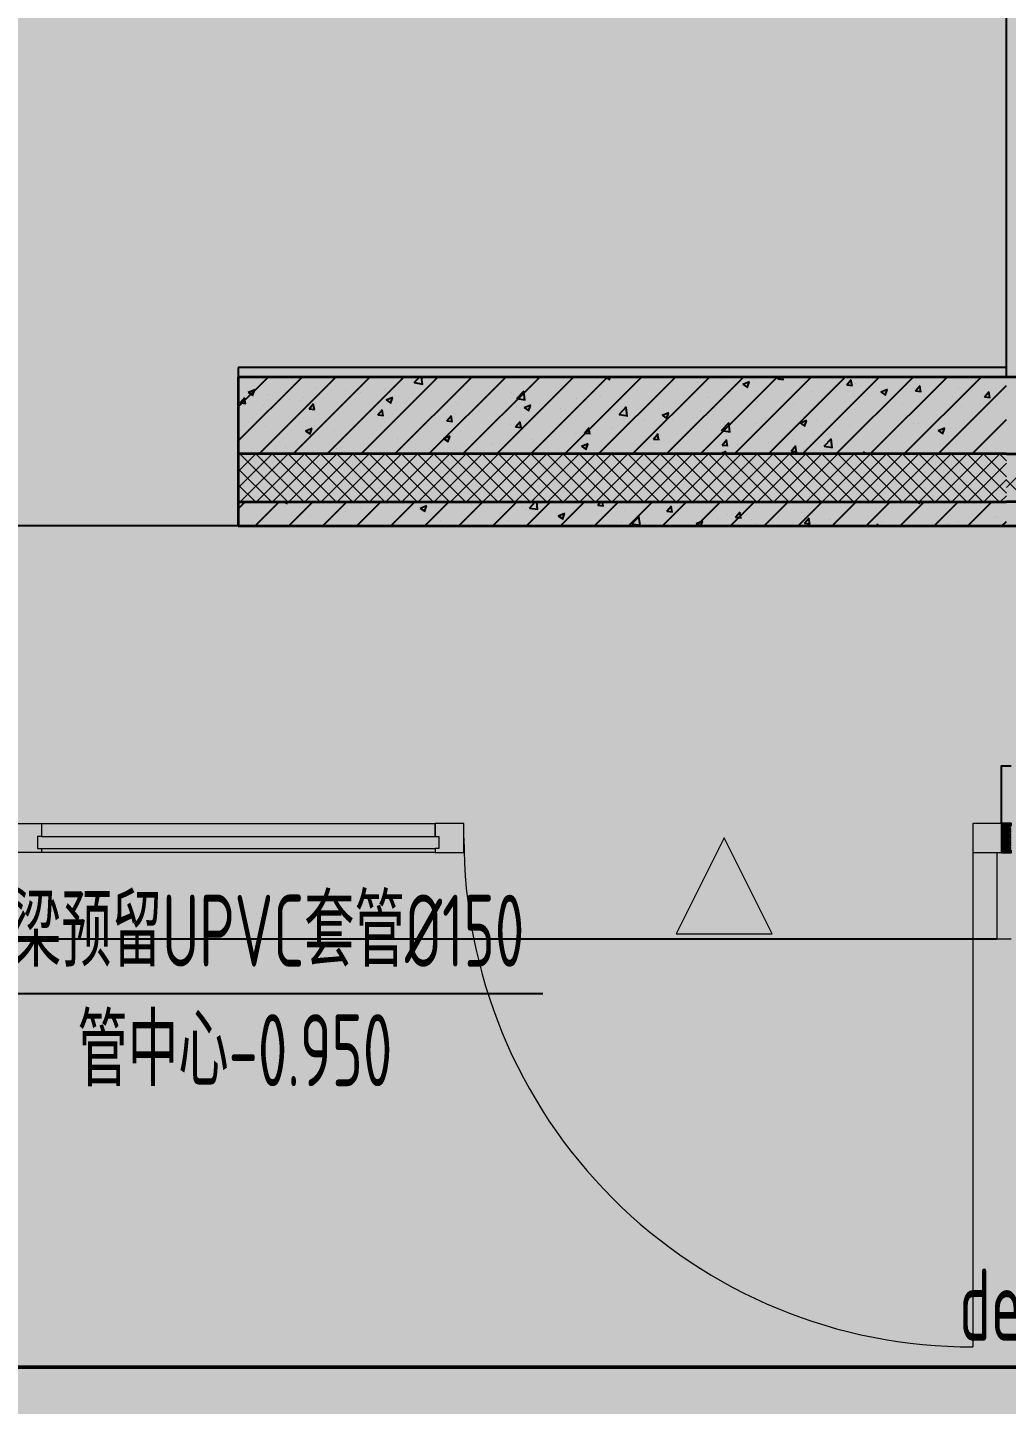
# Model space of a CAD drawing. Header units: inches. Extents: x 143994 to 247866, y 243815 to 272761.
# Drawn here: x 176507 to 178546, y 247896 to 250764 of the extents above; entities that cross this region are included whole.
import ezdxf

# ---------------------------------------------------------------- set-up
doc = ezdxf.new("R2010")
doc.units = ezdxf.units.IN
doc.header["$LTSCALE"] = 1000
doc.header["$MEASUREMENT"] = 0
doc.layers.get('DEFPOINTS').update_dxf_attribs({"color": 62})
for name, color, linetype in [('0-建筑1F', 127, 'Continuous'), ('0-建筑2F', 127, 'Continuous'), ('00雨水标注', 3, 'Continuous'), ('A-S-face(建筑粉刷线)', 136, 'Continuous'), ('PUB_HATCH', 8, 'Continuous'), ('厨卫', 44, 'Continuous'), ('立面', 8, 'Continuous')]:
    doc.layers.add(name, color=color, linetype=linetype)
for name, color, linetype, lineweight in [('00雨水管', 60, 'Continuous', 50), ('A-M-Glass-Sill', 8, 'Continuous', 9), ('A-M-Stone', 11, 'Continuous', 15), ('A-Wall', 254, 'Continuous', 35), ('MQ-HZ幕墙绘制', 6, 'Continuous', 13), ('W-保温层', 8, 'Continuous', 13)]:
    doc.layers.add(name, color=color, linetype=linetype, lineweight=lineweight)
doc.styles.add('ECADI', font='hzs.shx', dxfattribs={"width": 0.7, "bigfont": 'hztxt.shx'})
doc.styles.get("Standard").update_dxf_attribs({"font": 'arial.ttf'})
doc.linetypes.add('Y_WATER_SUPPLY', pattern='A,3,-0.2,["Y",Standard,S=0.2,R=0,X=-0.1,Y=-0.05],-0.2', length=3.4)

# ---------------------------------------------------------------- blocks, each defined once
blk = doc.blocks.new('QWQW8EF')
at = {"layer": '00雨水标注', "color": 1}
blk.add_line((658511.5, -512829.6), (657254.5, -512829.6), dxfattribs=at)
at = {"layer": '00雨水管', "linetype": 'Y_WATER_SUPPLY', "ltscale": 0.5}
blk.add_line((661476, -513607), (656531.9, -513607), dxfattribs=at)
at = {"layer": '00雨水标注', "color": 1, "style": 'ECADI', "width": 0.7}
for s, p in [('穿梁预留UPVC套管%%C150', (657298.3, -512772.9)), ('管中心-0.950', (657541.8, -513021.7))]:
    blk.add_text(s, height=150, rotation=0, dxfattribs=at).set_placement(p)
at = {"layer": '00雨水标注', "style": 'ECADI', "width": 0.7}
blk.add_text('de110', height=150, rotation=360, dxfattribs=at).set_placement((659378.8, -513551.9))
blk = doc.blocks.new('144')
at = {"layer": 'A-S-face(建筑粉刷线)', "color": 127}
for p, q in [((659506.9, -390130.3), (657906.9, -390130.3)), ((657906.9, -390130.3), (657906.9, -390150.3))]:
    blk.add_line(p, q, dxfattribs=at)
at = {"layer": 'A-Wall', "color": 127}
for p, q in [((659506.9, -390150.3), (657906.9, -390150.3)), ((657906.9, -390150.3), (657906.9, -390460.3)), ((660156.9, -390150.3), (659506.9, -390150.3)), ((659506.9, -390310.3), (657906.9, -390310.3)), ((659506.9, -390310.3), (660316.9, -390310.3)), ((657906.9, -390410.3), (659506.9, -390410.3)), ((660416.9, -390410.3), (659506.9, -390410.3)), ((657906.9, -390460.3), (659506.9, -390460.3)), ((659506.9, -390460.3), (660466.9, -390460.3))]:
    blk.add_line(p, q, dxfattribs=at)
at = {"layer": 'PUB_HATCH', "color": 127, "linetype": 'Continuous'}
for p, q in [((657906.9, -390212.3), (657969, -390150.3)), ((657906.9, -390283.1), (658039.7, -390150.3)), ((657950.4, -390310.3), (658110.4, -390150.3)), ((658021.1, -390310.3), (658181.1, -390150.3)), ((658091.8, -390310.3), (658251.8, -390150.3)), ((658162.5, -390310.3), (658322.5, -390150.3)), ((658171.6, -390157.7), (658171.6, -390157.7)), ((658233.3, -390310.3), (658393.3, -390150.3)), ((658246.8, -390157.8), (658246.8, -390157.8)), ((658273.3, -390161.8), (658284.4, -390150.3)), ((658273.3, -390161.8), (658291.1, -390164.6)), ((658290.3, -390165.3), (658288.6, -390150.3)), ((658304, -390310.3), (658464, -390150.3)), ((658374.7, -390310.3), (658534.7, -390150.3)), ((658445.4, -390310.3), (658605.4, -390150.3)), ((658516.1, -390310.3), (658676.1, -390150.3)), ((658586.8, -390310.3), (658746.8, -390150.3)), ((658657.5, -390310.3), (658817.5, -390150.3)), ((658672.4, -390150.3), (658680.4, -390155.7)), ((658679.6, -390156.7), (658681.7, -390150.3)), ((658680.5, -390155.5), (658680.5, -390155.5)), ((658728.2, -390310.3), (658888.2, -390150.3)), ((658798.9, -390310.3), (658958.9, -390150.3)), ((658864.3, -390162.2), (658864.3, -390162.2)), ((658869.6, -390310.3), (659029.6, -390150.3)), ((658914.4, -390155.6), (658914.4, -390155.6)), ((658938.4, -390157), (658938.4, -390157)), ((658940.4, -390310.3), (659100.4, -390150.3)), ((658957.8, -390165), (658971.8, -390159.6)), ((658967, -390172.7), (658971.1, -390160.6)), ((658979.4, -390154.2), (658979.4, -390154.2)), ((659011.1, -390310.3), (659171.1, -390150.3)), ((659030.7, -390153.9), (659033.7, -390150.3)), ((659030.7, -390153.9), (659042.6, -390155)), ((659041.9, -390156), (659040.8, -390150.3)), ((659081.8, -390310.3), (659241.8, -390150.3)), ((659086.2, -390158.7), (659086.2, -390158.7)), ((659152.5, -390310.3), (659312.5, -390150.3)), ((659174.1, -390166.5), (659183.8, -390155)), ((659185.3, -390168.5), (659183, -390156)), ((659192.2, -390151.1), (659192.2, -390151.1)), ((659193, -390163.2), (659193, -390163.2)), ((659219.6, -390160.9), (659219.6, -390160.9)), ((659223.2, -390310.3), (659383.2, -390150.3)), ((659293.9, -390310.3), (659453.9, -390150.3)), ((659441.8, -390158.2), (659441.8, -390158.2)), ((657910.8, -390203.9), (657920.5, -390192.5)), ((657927.5, -390181.4), (657941.5, -390176.1)), ((657927.5, -390181.4), (657937.5, -390188.1)), ((657936.6, -390188.4), (657936.6, -390188.4)), ((657936.7, -390189.1), (657940.8, -390177.1)), ((657966.7, -390185.5), (657966.7, -390185.5)), ((658043.4, -390192.9), (658043.4, -390192.9)), ((658067.7, -390172.7), (658067.7, -390172.7)), ((658130.2, -390177.8), (658130.2, -390177.8)), ((658160.6, -390182.9), (658160.6, -390182.9)), ((658210.6, -390176.3), (658210.6, -390176.3)), ((658214.9, -390197.4), (658228.9, -390192.1)), ((658224.1, -390205.2), (658228.2, -390193.1)), ((658286.4, -390166.4), (658286.4, -390166.4)), ((658476.8, -390182.4), (658476.8, -390182.4)), ((658486.8, -390194.9), (658502.3, -390178.7)), ((658503.8, -390198.4), (658501.6, -390179.4)), ((658579.5, -390168.3), (658579.5, -390168.3)), ((658662.3, -390188.8), (658662.3, -390188.8)), ((658738, -390178.8), (658738, -390178.8)), ((658821.7, -390177), (658821.7, -390177)), ((658884.6, -390193), (658884.6, -390193)), ((658957.8, -390165), (658967.8, -390171.7)), ((658985.6, -390180.2), (658985.6, -390180.2)), ((659089.5, -390165.2), (659089.5, -390165.2)), ((659102.9, -390180.9), (659102.9, -390180.9)), ((659174.1, -390166.5), (659186.1, -390167.5)), ((659189.7, -390191.3), (659189.7, -390191.3)), ((659245.3, -390181), (659259.3, -390175.6)), ((659245.3, -390181), (659255.2, -390187.7)), ((659254.5, -390188.7), (659258.5, -390176.6)), ((659299.7, -390167.7), (659299.7, -390167.7)), ((659316, -390174.7), (659316, -390174.7)), ((659317.6, -390179), (659327.2, -390167.5)), ((659317.6, -390179), (659329.5, -390180.1)), ((659328.8, -390181.1), (659326.5, -390168.5)), ((659364.6, -390310.3), (659506.9, -390168)), ((659366, -390168.1), (659366, -390168.1)), ((659394.7, -390189.9), (659394.7, -390189.9)), ((659406.5, -390172.2), (659406.5, -390172.2)), ((659461, -390191.6), (659470.7, -390180.1)), ((659461, -390191.6), (659473, -390192.6)), ((659472.2, -390193.6), (659469.9, -390181.1)), ((659497.4, -390175.8), (659497.4, -390175.8)), ((657908.5, -390216.1), (657908.5, -390216.1)), ((657910.8, -390203.9), (657922.8, -390205)), ((657922, -390206), (657919.7, -390193.5)), ((657958.5, -390209.5), (657958.5, -390209.5)), ((658013.5, -390197.9), (658013.5, -390197.9)), ((658034.3, -390199.5), (658034.3, -390199.5)), ((658054.3, -390216.5), (658063.9, -390205)), ((658054.3, -390216.5), (658066.2, -390217.5)), ((658065.5, -390218.5), (658063.2, -390206)), ((658150.1, -390197.4), (658150.1, -390197.4)), ((658197.7, -390229), (658207.4, -390217.6)), ((658208.9, -390231.1), (658206.6, -390218.6)), ((658214.9, -390197.4), (658224.9, -390204.2)), ((658256.9, -390201.9), (658256.9, -390201.9)), ((658271.9, -390210.2), (658271.9, -390210.2)), ((658363.7, -390206.4), (658363.7, -390206.4)), ((658372.9, -390197.4), (658372.9, -390197.4)), ((658410.2, -390222), (658410.2, -390222)), ((658470.4, -390210.9), (658470.4, -390210.9)), ((658485.9, -390212), (658485.9, -390212)), ((658486.8, -390194.9), (658504.6, -390197.7)), ((658502.4, -390213.5), (658516.4, -390208.1)), ((658502.4, -390213.5), (658512.3, -390220.2)), ((658511.6, -390221.2), (658515.6, -390209.1)), ((658577.2, -390215.4), (658577.2, -390215.4)), ((658588.4, -390217.1), (658588.4, -390217.1)), ((658612.2, -390195.4), (658612.2, -390195.4)), ((658684, -390219.9), (658684, -390219.9)), ((658700.2, -390228.1), (658715.8, -390211.8)), ((658705.1, -390197.1), (658705.1, -390197.1)), ((658717.2, -390231.5), (658715, -390212.5)), ((658781.9, -390207.1), (658781.9, -390207.1)), ((658869.6, -390221), (658869.6, -390221)), ((658986.3, -390200.9), (658986.3, -390200.9)), ((659063.8, -390207.9), (659063.8, -390207.9)), ((659113.9, -390201.3), (659113.9, -390201.3)), ((659189.8, -390217.7), (659189.8, -390217.7)), ((659290.8, -390204.9), (659290.8, -390204.9)), ((659412.6, -390210.9), (659412.6, -390210.9)), ((658065.3, -390239.3), (658065.3, -390239.3)), ((658169.2, -390224.3), (658169.2, -390224.3)), ((658197.7, -390229), (658209.7, -390230.1)), ((658233.8, -390245.2), (658233.8, -390245.2)), ((658341.2, -390241.6), (658350.8, -390230.1)), ((658341.2, -390241.6), (658353.1, -390242.6)), ((658352.4, -390243.6), (658350.1, -390231.1)), ((658360.1, -390228.6), (658360.1, -390228.6)), ((658471.8, -390237.1), (658471.8, -390237.1)), ((658474.3, -390249), (658474.3, -390249)), ((658484.6, -390254.1), (658494.3, -390242.7)), ((658495.8, -390256.2), (658493.5, -390243.7)), ((658577, -390234.9), (658577, -390234.9)), ((658678.1, -390222.1), (658678.1, -390222.1)), ((658700.2, -390228.1), (658718, -390230.8)), ((658753, -390241), (658753, -390241)), ((658789.8, -390229.5), (658803.8, -390224.1)), ((658789.8, -390229.5), (658799.7, -390236.2)), ((658790.7, -390224.5), (658790.7, -390224.5)), ((658799, -390237.2), (658803, -390225.1)), ((658811.7, -390241.1), (658811.7, -390241.1)), ((658861.8, -390234.5), (658861.8, -390234.5)), ((658897.5, -390229), (658897.5, -390229)), ((658913.7, -390261.2), (658929.2, -390244.9)), ((658930.7, -390264.6), (658928.5, -390245.6)), ((658937.5, -390224.5), (658937.5, -390224.5)), ((658983.2, -390246.8), (658983.2, -390246.8)), ((659004.3, -390233.5), (659004.3, -390233.5)), ((659077.2, -390245.5), (659091.2, -390240.1)), ((659077.2, -390245.5), (659087.2, -390252.2)), ((659086.4, -390253.2), (659090.5, -390241.1)), ((659087.1, -390231.8), (659087.1, -390231.8)), ((659111, -390238), (659111, -390238)), ((659217.8, -390242.5), (659217.8, -390242.5)), ((659295.9, -390230.9), (659295.9, -390230.9)), ((659313.4, -390247), (659313.4, -390247)), ((659324.5, -390247), (659324.5, -390247)), ((659389.2, -390237), (659389.2, -390237)), ((659435.3, -390310.3), (659506.9, -390238.7)), ((659494.9, -390242.4), (659494.9, -390242.4)), ((657964.3, -390252.1), (657964.3, -390252.1)), ((657981.7, -390278.4), (657981.7, -390278.4)), ((658046.9, -390261.9), (658060.9, -390256.6)), ((658046.9, -390261.9), (658056.8, -390268.7)), ((658056.1, -390269.7), (658060.1, -390257.6)), ((658108, -390261.8), (658108, -390261.8)), ((658158, -390255.2), (658158, -390255.2)), ((658238.5, -390277.2), (658238.5, -390277.2)), ((658269.4, -390276.8), (658269.4, -390276.8)), ((658334.3, -390278), (658348.3, -390272.6)), ((658334.3, -390278), (658344.3, -390284.7)), ((658343.5, -390285.7), (658347.6, -390273.6)), ((658355.2, -390257.1), (658355.2, -390257.1)), ((658370.5, -390264), (658370.5, -390264)), ((658484.6, -390254.1), (658496.6, -390255.2)), ((658559.6, -390274.3), (658559.6, -390274.3)), ((658609.7, -390267.7), (658609.7, -390267.7)), ((658628.1, -390266.7), (658637.7, -390255.2)), ((658628.1, -390266.7), (658640, -390267.7)), ((658636.4, -390261), (658636.4, -390261)), ((658639.3, -390268.8), (658637, -390256.2)), ((658685.4, -390257.7), (658685.4, -390257.7)), ((658771.5, -390279.2), (658781.2, -390267.8)), ((658771.5, -390279.2), (658783.5, -390280.3)), ((658779.5, -390273.7), (658779.5, -390273.7)), ((658782.7, -390281.3), (658780.4, -390268.8)), ((658882.2, -390259.6), (658882.2, -390259.6)), ((658913.7, -390261.2), (658931.5, -390263.9)), ((659062.7, -390270.9), (659062.7, -390270.9)), ((659127.1, -390294.3), (659142.7, -390278)), ((659137, -390270.2), (659137, -390270.2)), ((659144.1, -390297.7), (659141.9, -390278.7)), ((659179.3, -390250.9), (659179.3, -390250.9)), ((659263.4, -390253.6), (659263.4, -390253.6)), ((659288.4, -390271.5), (659288.4, -390271.5)), ((659364.6, -390261.5), (659378.6, -390256.1)), ((659364.6, -390261.5), (659374.6, -390268.2)), ((659373.8, -390269.2), (659377.9, -390257.1)), ((659392.2, -390256.5), (659392.2, -390256.5)), ((659431.3, -390251.5), (659431.3, -390251.5)), ((658004.4, -390295.1), (658004.4, -390295.1)), ((658062.9, -390305.9), (658062.9, -390305.9)), ((658111.2, -390299.6), (658111.2, -390299.6)), ((658121.9, -390297.2), (658121.9, -390297.2)), ((658166.8, -390290.9), (658166.8, -390290.9)), ((658218, -390304.1), (658218, -390304.1)), ((658307.5, -390307.5), (658307.5, -390307.5)), ((658357.5, -390300.9), (658357.5, -390300.9)), ((658403.1, -390301), (658403.1, -390301)), ((658433.3, -390290.9), (658433.3, -390290.9)), ((658519.7, -390281), (658519.7, -390281)), ((658574.6, -390301.5), (658574.6, -390301.5)), ((658621.7, -390294), (658635.8, -390288.6)), ((658621.7, -390294), (658631.7, -390300.7)), ((658630.9, -390301.7), (658635, -390289.6)), ((658675.6, -390288.7), (658675.6, -390288.7)), ((658884.9, -390303.4), (658884.9, -390303.4)), ((658909.2, -390310), (658923.2, -390304.6)), ((658915, -390291.8), (658924.6, -390280.3)), ((658915, -390291.8), (658926.9, -390292.8)), ((658920.9, -390310.3), (658922.4, -390305.6)), ((658926.2, -390293.9), (658923.9, -390281.3)), ((658946, -390291), (658946, -390291)), ((659011.2, -390286.8), (659011.2, -390286.8)), ((659058.4, -390304.3), (659068.1, -390292.9)), ((659058.4, -390304.3), (659070.4, -390305.4)), ((659061.3, -390280.2), (659061.3, -390280.2)), ((659069.6, -390306.4), (659067.3, -390293.9)), ((659084.7, -390298.4), (659084.7, -390298.4)), ((659127.1, -390294.3), (659144.9, -390297)), ((659187.3, -390284.3), (659187.3, -390284.3)), ((659207.4, -390310.3), (659211.5, -390305.4)), ((659211.5, -390310.3), (659210.8, -390306.4)), ((659462.9, -390299.3), (659462.9, -390299.3)), ((658324.7, -390308.6), (658324.7, -390308.6)), ((658909.2, -390310), (658909.6, -390310.3)), ((659492.5, -390309), (659492.5, -390309)), ((659506, -390310.3), (659506.9, -390309.4)), ((657906.9, -390424.5), (657921.1, -390410.3)), ((657941.8, -390460.3), (657991.8, -390410.3)), ((658002.7, -390419.6), (658002.7, -390419.6)), ((658003.1, -390410.3), (658008.2, -390413.7)), ((658007.4, -390414.7), (658008.9, -390410.3)), ((658012.5, -390460.3), (658062.5, -390410.3)), ((658052.8, -390413), (658052.8, -390413)), ((658083.3, -390460.3), (658133.3, -390410.3)), ((658154, -390460.3), (658204, -390410.3)), ((658224.7, -390460.3), (658274.7, -390410.3)), ((658246.2, -390411.1), (658246.2, -390411.1)), ((658285.7, -390423), (658299.7, -390417.6)), ((658294.8, -390430.7), (658298.9, -390418.6)), ((658295.4, -390460.3), (658345.4, -390410.3)), ((658366.1, -390460.3), (658416.1, -390410.3)), ((658391.7, -390414.8), (658391.7, -390414.8)), ((658436.8, -390460.3), (658486.8, -390410.3)), ((658498.5, -390419.3), (658498.5, -390419.3)), ((658507.5, -390460.3), (658557.5, -390410.3)), ((658513.3, -390422.9), (658525.4, -390410.3)), ((658530.3, -390426.3), (658528.4, -390410.3)), ((658578.2, -390460.3), (658628.2, -390410.3)), ((658580.2, -390415.5), (658580.2, -390415.5)), ((658648.9, -390460.3), (658698.9, -390410.3)), ((658655.8, -390417.1), (658661.6, -390410.3)), ((658655.8, -390417.1), (658667.8, -390418.2)), ((658667, -390419.2), (658665.4, -390410.3)), ((658670.8, -390421.8), (658670.8, -390421.8)), ((658719.6, -390460.3), (658769.6, -390410.3)), ((658790.4, -390460.3), (658840.4, -390410.3)), ((658799.3, -390429.7), (658808.9, -390418.2)), ((658810.5, -390431.7), (658808.2, -390419.2)), ((658861.1, -390460.3), (658911.1, -390410.3)), ((658931.8, -390460.3), (658981.8, -390410.3)), ((658937.8, -390410.3), (658937.8, -390410.3)), ((659002.5, -390460.3), (659052.5, -390410.3)), ((659073.2, -390460.3), (659123.2, -390410.3)), ((659143.9, -390460.3), (659193.9, -390410.3)), ((659158.1, -390411.4), (659158.1, -390411.4)), ((659182.5, -390417.5), (659182.5, -390417.5)), ((659214.6, -390460.3), (659264.6, -390410.3)), ((659219, -390414.2), (659219, -390414.2)), ((659285.3, -390460.3), (659335.3, -390410.3)), ((659321.5, -390410.3), (659325.9, -390413.3)), ((659325.2, -390414.3), (659326.5, -390410.3)), ((659356, -390460.3), (659406, -390410.3)), ((659426.8, -390460.3), (659476.8, -390410.3)), ((658012.9, -390451.1), (658012.9, -390451.1)), ((658058, -390439), (658058, -390439)), ((658129.6, -390431.1), (658129.6, -390431.1)), ((658161.9, -390424), (658161.9, -390424)), ((658285.7, -390423), (658295.6, -390429.7)), ((658328.1, -390448.7), (658328.1, -390448.7)), ((658454.4, -390432.1), (658454.4, -390432.1)), ((658467.1, -390448.7), (658467.1, -390448.7)), ((658504.4, -390425.5), (658504.4, -390425.5)), ((658513.3, -390422.9), (658531.1, -390425.6)), ((658569.7, -390434.6), (658569.7, -390434.6)), ((658573.1, -390439), (658587.1, -390433.6)), ((658573.1, -390439), (658583, -390445.7)), ((658582.3, -390446.7), (658586.3, -390434.6)), ((658605.2, -390423.8), (658605.2, -390423.8)), ((658704.5, -390450.3), (658704.5, -390450.3)), ((658712, -390428.3), (658712, -390428.3)), ((658726.7, -390456), (658742.3, -390439.7)), ((658743.7, -390459.4), (658741.5, -390440.5)), ((658799.3, -390429.7), (658811.2, -390430.7)), ((658818.7, -390432.8), (658818.7, -390432.8)), ((658821.1, -390430.3), (658821.1, -390430.3)), ((658860.5, -390455), (658874.5, -390449.7)), ((658870.5, -390460.3), (658873.8, -390450.7)), ((658906, -390444.6), (658906, -390444.6)), ((658925.5, -390437.3), (658925.5, -390437.3)), ((658942.7, -390442.2), (658952.4, -390430.7)), ((658942.7, -390442.2), (658954.7, -390443.3)), ((658953.9, -390444.3), (658951.6, -390431.8)), ((658956.1, -390438), (658956.1, -390438)), ((658975.9, -390446.5), (658975.9, -390446.5)), ((659031.8, -390428), (659031.8, -390428)), ((659032.3, -390441.9), (659032.3, -390441.9)), ((659079.8, -390431.5), (659079.8, -390431.5)), ((659086.2, -390454.8), (659095.8, -390443.3)), ((659097.4, -390456.8), (659095.1, -390444.3)), ((659102.3, -390434.2), (659102.3, -390434.2)), ((659139, -390446.4), (659139, -390446.4)), ((659245.8, -390450.9), (659245.8, -390450.9)), ((659407.7, -390450.5), (659407.7, -390450.5)), ((659483.5, -390440.5), (659483.5, -390440.5)), ((659487.6, -390442.2), (659487.6, -390442.2)), ((659497.5, -390460.3), (659506.9, -390450.8)), ((657957, -390451.8), (657957, -390451.8)), ((658252.3, -390458.7), (658252.3, -390458.7)), ((658726.7, -390456), (658744.5, -390458.7)), ((658860.5, -390455), (658868.3, -390460.3)), ((658874.9, -390459.3), (658874.9, -390459.3)), ((658985.7, -390454.2), (658985.7, -390454.2)), ((659086.2, -390454.8), (659098.1, -390455.8)), ((659235.6, -390460.3), (659239.3, -390455.8)), ((659239.2, -390460.3), (659238.5, -390456.9)), ((659352.6, -390455.4), (659352.6, -390455.4)), ((659357.6, -390457.1), (659357.6, -390457.1)), ((659384.9, -390456.2), (659384.9, -390456.2)), ((659459.3, -390459.9), (659459.3, -390459.9))]:
    blk.add_line(p, q, dxfattribs=at)
at = {"layer": 'W-保温层', "color": 127, "linetype": 'Continuous'}
for p, q in [((657906.9, -390313.4), (657910, -390310.3)), ((657906.9, -390347), (657943.7, -390310.3)), ((657906.9, -390380.7), (657977.4, -390310.3)), ((657909.8, -390310.3), (658009.8, -390410.3)), ((657911, -390410.3), (658011, -390310.3)), ((657943.5, -390310.3), (658043.5, -390410.3)), ((657944.7, -390410.3), (658044.7, -390310.3)), ((657977.2, -390310.3), (658077.2, -390410.3)), ((657978.4, -390410.3), (658078.4, -390310.3)), ((658010.9, -390310.3), (658110.9, -390410.3)), ((658012.1, -390410.3), (658112.1, -390310.3)), ((658044.6, -390310.3), (658144.6, -390410.3)), ((658045.7, -390410.3), (658145.7, -390310.3)), ((658078.2, -390310.3), (658178.2, -390410.3)), ((658079.4, -390410.3), (658179.4, -390310.3)), ((658111.9, -390310.3), (658211.9, -390410.3)), ((658113.1, -390410.3), (658213.1, -390310.3)), ((658145.6, -390310.3), (658245.6, -390410.3)), ((658146.8, -390410.3), (658246.8, -390310.3)), ((658179.3, -390310.3), (658279.3, -390410.3)), ((658180.4, -390410.3), (658280.4, -390310.3)), ((658212.9, -390310.3), (658312.9, -390410.3)), ((658214.1, -390410.3), (658314.1, -390310.3)), ((658246.6, -390310.3), (658346.6, -390410.3)), ((658247.8, -390410.3), (658347.8, -390310.3)), ((658280.3, -390310.3), (658380.3, -390410.3)), ((658281.5, -390410.3), (658381.5, -390310.3)), ((658314, -390310.3), (658414, -390410.3)), ((658315.2, -390410.3), (658415.2, -390310.3)), ((658347.6, -390310.3), (658447.6, -390410.3)), ((658348.8, -390410.3), (658448.8, -390310.3)), ((658381.3, -390310.3), (658481.3, -390410.3)), ((658382.5, -390410.3), (658482.5, -390310.3)), ((658415, -390310.3), (658515, -390410.3)), ((658416.2, -390410.3), (658516.2, -390310.3)), ((658448.7, -390310.3), (658548.7, -390410.3)), ((658449.9, -390410.3), (658549.9, -390310.3)), ((658482.3, -390310.3), (658582.3, -390410.3)), ((658483.5, -390410.3), (658583.5, -390310.3)), ((658516, -390310.3), (658616, -390410.3)), ((658517.2, -390410.3), (658617.2, -390310.3)), ((658549.7, -390310.3), (658649.7, -390410.3)), ((658550.9, -390410.3), (658650.9, -390310.3)), ((658583.4, -390310.3), (658683.4, -390410.3)), ((658584.6, -390410.3), (658684.6, -390310.3)), ((658617, -390310.3), (658717, -390410.3)), ((658618.2, -390410.3), (658718.2, -390310.3)), ((658650.7, -390310.3), (658750.7, -390410.3)), ((658651.9, -390410.3), (658751.9, -390310.3)), ((658684.4, -390310.3), (658784.4, -390410.3)), ((658685.6, -390410.3), (658785.6, -390310.3)), ((658718.1, -390310.3), (658818.1, -390410.3)), ((658719.3, -390410.3), (658819.3, -390310.3)), ((658751.7, -390310.3), (658851.7, -390410.3)), ((658752.9, -390410.3), (658852.9, -390310.3)), ((658785.4, -390310.3), (658885.4, -390410.3)), ((658786.6, -390410.3), (658886.6, -390310.3)), ((658819.1, -390310.3), (658919.1, -390410.3)), ((658820.3, -390410.3), (658920.3, -390310.3)), ((658852.8, -390310.3), (658952.8, -390410.3)), ((658854, -390410.3), (658954, -390310.3)), ((658886.5, -390310.3), (658986.5, -390410.3)), ((658887.6, -390410.3), (658987.6, -390310.3)), ((658920.1, -390310.3), (659020.1, -390410.3)), ((658921.3, -390410.3), (659021.3, -390310.3)), ((658953.8, -390310.3), (659053.8, -390410.3)), ((658955, -390410.3), (659055, -390310.3)), ((658987.5, -390310.3), (659087.5, -390410.3)), ((658988.7, -390410.3), (659088.7, -390310.3)), ((659021.2, -390310.3), (659121.2, -390410.3)), ((659022.3, -390410.3), (659122.3, -390310.3)), ((659054.8, -390310.3), (659154.8, -390410.3)), ((659056, -390410.3), (659156, -390310.3)), ((659088.5, -390310.3), (659188.5, -390410.3)), ((659089.7, -390410.3), (659189.7, -390310.3)), ((659122.2, -390310.3), (659222.2, -390410.3)), ((659123.4, -390410.3), (659223.4, -390310.3)), ((659155.9, -390310.3), (659255.9, -390410.3)), ((659157.1, -390410.3), (659257.1, -390310.3)), ((659189.5, -390310.3), (659289.5, -390410.3)), ((659190.7, -390410.3), (659290.7, -390310.3)), ((659223.2, -390310.3), (659323.2, -390410.3)), ((659224.4, -390410.3), (659324.4, -390310.3)), ((659256.9, -390310.3), (659356.9, -390410.3)), ((659258.1, -390410.3), (659358.1, -390310.3)), ((659290.6, -390310.3), (659390.6, -390410.3)), ((659291.8, -390410.3), (659391.8, -390310.3)), ((659324.2, -390310.3), (659424.2, -390410.3)), ((659325.4, -390410.3), (659425.4, -390310.3)), ((659357.9, -390310.3), (659457.9, -390410.3)), ((659359.1, -390410.3), (659459.1, -390310.3)), ((659391.6, -390310.3), (659491.6, -390410.3)), ((659392.8, -390410.3), (659492.8, -390310.3)), ((659425.3, -390310.3), (659506.9, -390391.9)), ((659426.5, -390410.3), (659506.9, -390329.8)), ((659458.9, -390310.3), (659506.9, -390358.3)), ((659492.6, -390310.3), (659506.9, -390324.6)), ((659576.8, -390310.3), (659506.9, -390380.2)), ((657906.9, -390341), (657976.2, -390410.3)), ((659460.1, -390410.3), (659506.9, -390363.5)), ((659506.9, -390364.6), (659552.6, -390410.3)), ((657906.9, -390374.7), (657942.5, -390410.3)), ((657906.9, -390408.4), (657908.8, -390410.3)), ((659493.8, -390410.3), (659506.9, -390397.2))]:
    blk.add_line(p, q, dxfattribs=at)
at = {"layer": '厨卫', "color": 127}
blk.add_line((659506.9, -390150.3), (659506.9, -387145.3), dxfattribs=at)
at = {"layer": '立面', "color": 127}
blk.add_line((657906.9, -390460.3), (656706.9, -390460.3), dxfattribs=at)
blk = doc.blocks.new('1442323')
at = {"layer": 'A-M-Glass-Sill'}
h = blk.add_hatch(color=127, dxfattribs=at)
h.dxf.hatch_style = 1
h.paths.add_polyline_path([(700938.9, -391169.3), (700838.9, -391369.3), (701038.9, -391369.3)])
at = {"layer": 'MQ-HZ幕墙绘制'}
h = blk.add_hatch(dxfattribs=at)
h.set_pattern_fill('HEX', color=127, style=0)
h.set_pattern_definition([(360, (701361.5287, -390018.3565), (4e-16, 1.649778), [0.9525, -1.905]), (120, (701361.5287, -390018.3565), (-1.4287497, -0.824889), [0.9525, -1.905]), (60, (701362.4812, -390018.3565), (-1.4287497, 0.824889), [0.9525, -1.905])])
h.paths.add_polyline_path([(701536.9, -391196.3), (701536.9, -391142.3), (701519.9, -391142.3), (701519.9, -391196.3)])
at = {"layer": 'A-M-Glass-Sill', "color": 127}
for p, q in [((700938.9, -391169.3), (700838.9, -391369.3)), ((700938.9, -391169.3), (700938.9, -391169.3)), ((701038.9, -391369.3), (700938.9, -391169.3)), ((700838.9, -391369.3), (701038.9, -391369.3))]:
    blk.add_line(p, q, dxfattribs=at)
at = {"layer": 'A-M-Stone', "color": 127}
for p, q in [((701506.9, -391199.3), (701506.9, -391379.3)), ((701506.9, -391379.3), (701536.9, -391379.3))]:
    blk.add_line(p, q, dxfattribs=at)
at = {"layer": 'A-S-face(建筑粉刷线)', "color": 127}
blk.add_lwpolyline([(701516.9, -391139.3), (701516.9, -391019.3), (701536.9, -391019.3)], dxfattribs=at)
at = {"layer": 'MQ-HZ幕墙绘制', "color": 127}
for p, q in [((699456.9, -391139.3), (699516.9, -391139.3)), ((699516.9, -391139.3), (700336.9, -391139.3)), ((699516.9, -391139.3), (699516.9, -391166.3)), ((700396.9, -391139.3), (700336.9, -391139.3)), ((700336.9, -391139.3), (700336.9, -391166.3)), ((700336.9, -391166.3), (700336.9, -391139.3)), ((700396.9, -391199.3), (700396.9, -391139.3)), ((701516.9, -391139.3), (701456.9, -391139.3)), ((701456.9, -391139.3), (701456.9, -391199.3)), ((701516.9, -391199.3), (701516.9, -391139.3)), ((699516.9, -391166.3), (699508.9, -391166.3)), ((699508.9, -391166.3), (699508.9, -391191.3)), ((699516.9, -391166.3), (700336.9, -391166.3)), ((700336.9, -391166.3), (700344.9, -391166.3)), ((700344.9, -391166.3), (700344.9, -391191.3)), ((699508.9, -391191.3), (699516.9, -391191.3)), ((699516.9, -391191.3), (700336.9, -391191.3)), ((699516.9, -391191.3), (699516.9, -391199.3)), ((700336.9, -391191.3), (700336.9, -391199.3)), ((700344.9, -391191.3), (700336.9, -391191.3)), ((700336.9, -391191.3), (700336.9, -391199.3)), ((701456.9, -391169.3), (701456.9, -392229.3)), ((699516.9, -391199.3), (699456.9, -391199.3)), ((700336.9, -391199.3), (699516.9, -391199.3)), ((700336.9, -391199.3), (700396.9, -391199.3)), ((701456.9, -391199.3), (701516.9, -391199.3))]:
    blk.add_line(p, q, dxfattribs=at)
at = {"layer": 'MQ-HZ幕墙绘制', "color": 127, "lineweight": -3}
blk.add_lwpolyline([(701516.9, -391139.3), (701516.9, -391199.3), (701533.9, -391199.3), (701533.9, -391199.3), (701536.9, -391199.3), (701536.9, -391196.3), (701519.9, -391196.3), (701519.9, -391142.3), (701536.9, -391142.3), (701536.9, -391139.3), (701533.9, -391139.3), (701533.9, -391139.3), (701516.9, -391139.3, 0.000051)], format="xyb", dxfattribs=at)
at = {"layer": 'MQ-HZ幕墙绘制', "color": 127}
blk.add_arc((701453.5, -391172.8), 1056.5, 179.8126, 270.1874, dxfattribs=at)
at = {"layer": 'PUB_HATCH', "color": 127}
blk.add_line((699466.9, -391379.3), (701506.9, -391379.3), dxfattribs=at)

msp = doc.modelspace()

# ---------------------------------------------------------------- hatches: boundary and pattern name
at = {"layer": 'DEFPOINTS'}
h = msp.add_hatch(dxfattribs=at)
h.set_pattern_fill('ANSI31', color=250)
h.set_pattern_definition([(45, (-65482.5842, -4e-05), (-1.122532015, 1.122532015), [])])
h.paths.add_polyline_path([(182383.45, 243814.78), (157803.44, 243814.78), (157803.44, 270814.78), (182383.45, 270814.78)])

# ---------------------------------------------------------------- block references
msp.add_blockref('QWQW8EF', (-480931.31, 761580.81))
at = {"layer": '0-建筑1F'}
msp.add_blockref('144', (-480961.31, 640186.38), dxfattribs=at)
at = {"layer": '0-建筑2F'}
msp.add_blockref('1442323', (-522981.31, 640245.41), dxfattribs=at)

doc.saveas('drawing.dxf')
